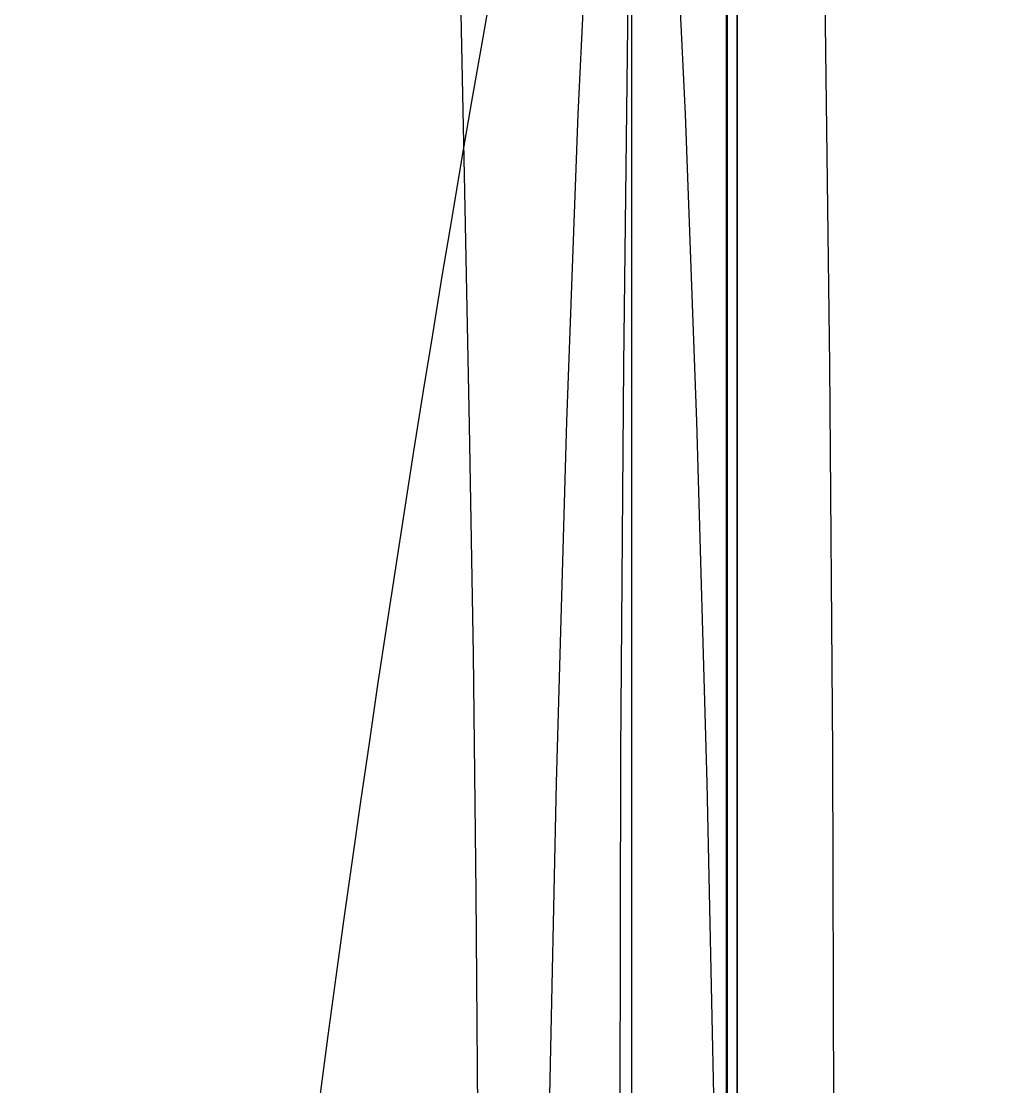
# Model space of a CAD drawing. Extents: x 11992 to 29481, y -6727 to 6811.
# Drawn here: x 21762.4 to 21947.2, y 2446.5 to 2647.1 of the extents above; entities that cross this region are included whole.
import ezdxf

# ---------------------------------------------------------------- set-up
doc = ezdxf.new("R2010")
doc.units = 0
doc.header["$MEASUREMENT"] = 0
doc.layers.get('0').update_dxf_attribs({"color": 8, "linetype": 'CONTINUOUS'})
doc.layers.add('zoylight 5回路', color=4, linetype='CONTINUOUS')

msp = doc.modelspace()

# ---------------------------------------------------------------- linework, layer by layer
for p, q in [((21895.26, 3004.6, -1878.87), (21895.26, 1867.53, -1878.87)), ((21895.26, 2997.52, -2118.6), (21895.26, 1867.53, -2118.6)), ((21895.26, 1867.53, -2368.6), (21895.26, 2997.52, -2368.6)), ((21895.26, 2997.52, -1638.61), (21895.26, 1867.54, -1638.61)), ((21895.26, 1867.54, -1897.87), (21895.26, 2997.52, -1897.87)), ((21895.25, 2992.52, -2076.22), (21895.25, 1872.53, -2076.22)), ((21895.25, 2992.52, -2368.6), (21895.25, 1872.53, -2368.6)), ((21895.37, 2993.55, -2076.22), (21895.37, 1873.56, -2076.22)), ((21895.37, 2993.55, -2368.6), (21895.37, 1873.56, -2368.6)), ((21877.37, 2739.53, -2340.43), (21877.37, 1129.56, -2340.43)), ((21897.26, 2739.53, -2340.43), (21897.26, 1129.56, -2340.43)), ((21897.26, 1129.56, -2110.34), (21897.26, 2739.53, -2110.34)), ((21867.27, 2629.6, -2340.43), (21869.58, 2676.25, -2340.43)), ((21885.15, 2676.25, -2340.43), (21887.46, 2629.6, -2340.43)), ((21897.26, 2629.6, -2098.03), (21897.26, 2676.25, -2100.85)), ((21897.26, 2676.25, -2119.83), (21897.26, 2629.6, -2122.65)), ((21845.97, 2615.12, -2340.43), (21844.95, 2662.82, -2340.43)), ((21897.26, 2645.58, -2047.14), (21897.26, 2653.85, -2047.58)), ((21897.26, 2645.58, -2044.79), (21897.26, 2653.85, -2045.22)), ((21875.88, 2582.39, -2076.22), (21876.73, 2651.49, -2076.22)), ((21875.88, 2582.39, -2368.6), (21876.73, 2651.49, -2368.6)), ((21895.26, 2639.19, -2121.37), (21895.26, 2652.57, -2121.28)), ((21913.76, 2651.49, -2076.22), (21914.63, 2582.39, -2076.22)), ((21913.76, 2651.49, -2368.6), (21914.63, 2582.39, -2368.6)), ((21895.26, 2649.83, -1735.45), (21895.26, 2641.4, -1735.32)), ((21895.26, 2649.83, -1994.37), (21895.26, 2641.4, -1994.51)), ((21895.26, 2645.32, -2071.56), (21895.26, 2649.57, -2071.51)), ((21895.26, 2643.94, -2074), (21895.26, 2648.18, -2073.94)), ((21895.26, 2643.5, -2028.63), (21895.26, 2648.12, -2028.53)), ((21897.26, 2643.07, -2009.04), (21897.26, 2648.81, -2009.33)), ((21897.26, 2635.76, -2082.93), (21897.26, 2647.06, -2083.36)), ((21897.26, 2637.31, -2046.68), (21897.26, 2645.58, -2047.14)), ((21897.26, 2637.31, -2044.33), (21897.26, 2645.58, -2044.79)), ((21895.26, 2641.07, -2071.58), (21895.26, 2645.32, -2071.56)), ((21895.26, 2639.69, -2074.02), (21895.26, 2643.94, -2074)), ((21895.26, 2640.04, -2028.66), (21895.26, 2643.5, -2028.63)), ((21895.26, 2641.4, -1735.32), (21895.26, 2632.97, -1735.33)), ((21895.26, 2641.4, -1994.51), (21895.26, 2632.97, -1994.49)), ((21897.26, 2637.31, -2008.76), (21897.26, 2643.07, -2009.04)), ((21895.26, 2636.81, -2071.57), (21895.26, 2641.07, -2071.58)), ((21895.26, 2636.59, -2028.65), (21895.26, 2640.04, -2028.66)), ((21895.26, 2635.45, -2074), (21895.26, 2639.69, -2074.02)), ((21895.26, 2625.8, -2121.38), (21895.26, 2639.19, -2121.37)), ((21895.26, 2632.54, -2071.53), (21895.26, 2636.81, -2071.57)), ((21895.26, 2633.14, -2028.61), (21895.26, 2636.59, -2028.65)), ((21895.26, 2631.2, -2073.96), (21895.26, 2635.45, -2074)), ((21897.26, 2632.95, -2008.57), (21897.26, 2637.31, -2008.76)), ((21897.26, 2632.95, -2046.42), (21897.26, 2637.31, -2046.68)), ((21897.26, 2608.01, -2042.89), (21897.26, 2637.31, -2044.33)), ((21897.26, 2624.46, -2082.49), (21897.26, 2635.76, -2082.93)), ((21895.26, 2629.69, -2028.55), (21895.26, 2633.14, -2028.61)), ((21895.26, 2632.97, -1735.33), (21895.26, 2624.52, -1735.46)), ((21895.26, 2632.97, -1994.49), (21895.26, 2624.52, -1994.36)), ((21895.26, 2628.28, -2071.47), (21895.26, 2632.54, -2071.53)), ((21897.26, 2629.09, -2008.4), (21897.26, 2632.95, -2008.57)), ((21897.26, 2629.09, -2046.19), (21897.26, 2632.95, -2046.42)), ((21865.15, 2571.76, -2340.43), (21867.27, 2629.6, -2340.43)), ((21887.46, 2629.6, -2340.43), (21889.59, 2571.76, -2340.43)), ((21895.26, 2626.94, -2073.91), (21895.26, 2631.2, -2073.96)), ((21895.26, 2626.25, -2028.48), (21895.26, 2629.69, -2028.55)), ((21897.26, 2571.76, -2095.44), (21897.26, 2629.6, -2098.03)), ((21897.26, 2629.6, -2122.65), (21897.26, 2571.76, -2125.25)), ((21895.26, 2624.01, -2071.41), (21895.26, 2628.28, -2071.47)), ((21897.26, 2625.69, -2008.25), (21897.26, 2629.09, -2008.4)), ((21897.26, 2625.69, -2045.99), (21897.26, 2629.09, -2046.19)), ((21897.26, 2629, -2391.29), (21897.26, 2629.04, -2390.46)), ((21897.26, 2629.04, -2390.46), (21897.26, 2629.04, -2340.08)), ((21897.26, 2629.04, -2340.08), (21897.26, 2539.04, -2340.08)), ((21897.26, 2628.94, -2392.13), (21897.26, 2629, -2391.29)), ((21897.26, 2628.85, -2392.95), (21897.26, 2628.94, -2392.13)), ((21897.26, 2628.73, -2393.78), (21897.26, 2628.85, -2392.95)), ((21897.26, 2628.58, -2394.6), (21897.26, 2628.73, -2393.78)), ((21897.26, 2628.41, -2395.41), (21897.26, 2628.58, -2394.6)), ((21897.26, 2628.2, -2396.22), (21897.26, 2628.41, -2395.41)), ((21897.26, 2627.97, -2397.02), (21897.26, 2628.2, -2396.22)), ((21897.26, 2627.71, -2397.81), (21897.26, 2627.97, -2397.02)), ((21897.26, 2627.42, -2398.59), (21897.26, 2627.71, -2397.81)), ((21897.26, 2627.11, -2399.37), (21897.26, 2627.42, -2398.59)), ((21895.26, 2622.68, -2073.84), (21895.26, 2626.94, -2073.91)), ((21895.26, 2622.81, -2028.4), (21895.26, 2626.25, -2028.48)), ((21895.26, 2612.42, -2121.3), (21895.26, 2625.8, -2121.38)), ((21897.26, 2626.77, -2400.13), (21897.26, 2627.11, -2399.37)), ((21897.26, 2626.41, -2400.87), (21897.26, 2626.77, -2400.13)), ((21897.26, 2626.01, -2401.61), (21897.26, 2626.41, -2400.87)), ((21897.26, 2625.6, -2402.33), (21897.26, 2626.01, -2401.61)), ((21897.26, 2622.69, -2008.11), (21897.26, 2625.69, -2008.25)), ((21897.26, 2622.69, -2045.81), (21897.26, 2625.69, -2045.99)), ((21897.26, 2625.16, -2403.04), (21897.26, 2625.6, -2402.33)), ((21895.26, 2624.52, -1735.46), (21895.26, 2616.07, -1735.7)), ((21895.26, 2624.52, -1994.36), (21895.26, 2616.07, -1994.13)), ((21895.26, 2619.75, -2071.35), (21895.26, 2624.01, -2071.41)), ((21897.26, 2624.69, -2403.73), (21897.26, 2625.16, -2403.04)), ((21897.26, 2624.2, -2404.4), (21897.26, 2624.69, -2403.73)), ((21897.26, 2613.15, -2082.06), (21897.26, 2624.46, -2082.49)), ((21897.26, 2623.69, -2405.06), (21897.26, 2624.2, -2404.4)), ((21897.26, 2623.16, -2405.7), (21897.26, 2623.69, -2405.06)), ((21895.26, 2619.37, -2028.31), (21895.26, 2622.81, -2028.4)), ((21895.26, 2618.42, -2073.78), (21895.26, 2622.68, -2073.84)), ((21897.26, 2622.6, -2406.32), (21897.26, 2623.16, -2405.7)), ((21897.26, 2620.05, -2008), (21897.26, 2622.69, -2008.11)), ((21897.26, 2620.05, -2045.66), (21897.26, 2622.69, -2045.81)), ((21897.26, 2622.02, -2406.92), (21897.26, 2622.6, -2406.32)), ((21897.26, 2621.43, -2407.5), (21897.26, 2622.02, -2406.92)), ((21897.26, 2620.81, -2408.06), (21897.26, 2621.43, -2407.5)), ((21895.26, 2615.49, -2071.29), (21895.26, 2619.75, -2071.35)), ((21895.26, 2615.93, -2028.24), (21895.26, 2619.37, -2028.31)), ((21897.26, 2620.17, -2408.6), (21897.26, 2620.81, -2408.06)), ((21897.26, 2619.52, -2409.12), (21897.26, 2620.17, -2408.6)), ((21897.26, 2617.74, -2007.89), (21897.26, 2620.05, -2008)), ((21897.26, 2617.74, -2045.52), (21897.26, 2620.05, -2045.66)), ((21897.26, 2618.85, -2409.61), (21897.26, 2619.52, -2409.12)), ((21895.26, 2614.16, -2073.73), (21895.26, 2618.42, -2073.78)), ((21897.26, 2618.16, -2410.08), (21897.26, 2618.85, -2409.61)), ((21897.26, 2549.92, -2410.08), (21897.26, 2618.16, -2410.08)), ((21897.26, 2615.69, -2007.8), (21897.26, 2617.74, -2007.89)), ((21897.26, 2615.69, -2045.4), (21897.26, 2617.74, -2045.52)), ((21895.26, 2616.07, -1735.7), (21895.26, 2607.62, -1736.01)), ((21895.26, 2616.07, -1994.13), (21895.26, 2607.62, -1993.81)), ((21895.26, 2612.5, -2028.17), (21895.26, 2615.93, -2028.24)), ((21895.26, 2611.23, -2071.26), (21895.26, 2615.49, -2071.29)), ((21897.26, 2613.88, -2007.72), (21897.26, 2615.69, -2007.8)), ((21897.26, 2613.88, -2045.3), (21897.26, 2615.69, -2045.4)), ((21846.85, 2571.02, -2340.43), (21845.97, 2615.12, -2340.43)), ((21895.26, 2609.9, -2073.69), (21895.26, 2614.16, -2073.73)), ((21897.26, 2612.24, -2007.65), (21897.26, 2613.88, -2007.72)), ((21897.26, 2612.24, -2045.2), (21897.26, 2613.88, -2045.3)), ((21895.26, 2609.06, -2028.13), (21895.26, 2612.5, -2028.17)), ((21895.26, 2599.05, -2121.13), (21895.26, 2612.42, -2121.3)), ((21897.26, 2601.84, -2081.64), (21897.26, 2613.15, -2082.06)), ((21897.26, 2610.74, -2007.59), (21897.26, 2612.24, -2007.65)), ((21897.26, 2610.74, -2045.12), (21897.26, 2612.24, -2045.2)), ((21895.26, 2606.97, -2071.24), (21895.26, 2611.23, -2071.26)), ((21895.26, 2605.64, -2073.67), (21895.26, 2609.9, -2073.69)), ((21897.26, 2609.33, -2007.53), (21897.26, 2610.74, -2007.59)), ((21897.26, 2609.33, -2045.04), (21897.26, 2610.74, -2045.12)), ((21897.26, 2607.97, -2007.47), (21897.26, 2609.33, -2007.53)), ((21897.26, 2607.97, -2044.96), (21897.26, 2609.33, -2045.04)), ((21895.26, 2605.63, -2028.12), (21895.26, 2609.06, -2028.13)), ((21895.26, 2607.62, -1736.01), (21895.26, 2599.16, -1736.38)), ((21895.26, 2607.62, -1993.81), (21895.26, 2599.16, -1993.44)), ((21897.26, 2597.7, -2005.36), (21897.26, 2608.01, -2007.47)), ((21897.26, 2604.37, -2042.37), (21897.26, 2608.01, -2042.89)), ((21897.26, 2604.15, -2044.52), (21897.26, 2607.97, -2044.96)), ((21895.26, 2601.12, -2071.26), (21895.26, 2606.97, -2071.24)), ((21895.26, 2599.78, -2073.69), (21895.26, 2605.64, -2073.67)), ((21895.26, 2602.2, -2028.14), (21895.26, 2605.63, -2028.12)), ((21897.26, 2600.72, -2041.94), (21897.26, 2604.37, -2042.37)), ((21897.26, 2600.33, -2044.15), (21897.26, 2604.15, -2044.52)), ((21895.26, 2598.61, -2028.2), (21895.26, 2602.2, -2028.14)), ((21897.26, 2590.53, -2081.25), (21897.26, 2601.84, -2081.64)), ((21895.26, 2595.27, -2071.33), (21895.26, 2601.12, -2071.26)), ((21895.26, 2593.92, -2073.77), (21895.26, 2599.78, -2073.69)), ((21897.26, 2597.07, -2041.58), (21897.26, 2600.72, -2041.94)), ((21897.26, 2596.51, -2043.85), (21897.26, 2600.33, -2044.15)), ((21895.26, 2599.16, -1736.38), (21895.26, 2590.7, -1736.79)), ((21895.26, 2599.16, -1993.44), (21895.26, 2590.7, -1993.03)), ((21895.26, 2585.68, -2120.9), (21895.26, 2599.05, -2121.13)), ((21895.26, 2594.96, -2028.29), (21895.26, 2598.61, -2028.2)), ((21897.26, 2588.48, -2003.64), (21897.26, 2597.7, -2005.36)), ((21895.26, 2589.43, -2071.46), (21895.26, 2595.27, -2071.33)), ((21897.26, 2593.42, -2041.3), (21897.26, 2597.07, -2041.58)), ((21897.26, 2592.7, -2043.62), (21897.26, 2596.51, -2043.85)), ((21895.26, 2591.18, -2028.42), (21895.26, 2594.96, -2028.29)), ((21895.26, 2588.07, -2073.9), (21895.26, 2593.92, -2073.77)), ((21897.26, 2589.77, -2041.08), (21897.26, 2593.42, -2041.3)), ((21897.26, 2588.89, -2043.43), (21897.26, 2592.7, -2043.62)), ((21895.26, 2587.19, -2028.58), (21895.26, 2591.18, -2028.42)), ((21895.26, 2590.7, -1736.79), (21895.26, 2582.24, -1737.21)), ((21895.26, 2590.7, -1993.03), (21895.26, 2582.24, -1992.61)), ((21895.26, 2583.59, -2071.63), (21895.26, 2589.43, -2071.46)), ((21897.26, 2579.22, -2080.89), (21897.26, 2590.53, -2081.25)), ((21897.26, 2586.12, -2040.91), (21897.26, 2589.77, -2041.08)), ((21895.26, 2582.23, -2074.07), (21895.26, 2588.07, -2073.9)), ((21897.26, 2585.08, -2043.29), (21897.26, 2588.89, -2043.43)), ((21897.26, 2580.24, -2002.29), (21897.26, 2588.48, -2003.64)), ((21895.26, 2582.94, -2028.75), (21895.26, 2587.19, -2028.58)), ((21895.26, 2572.33, -2120.59), (21895.26, 2585.68, -2120.9)), ((21895.26, 2576.93, -1747.76), (21895.26, 2585.32, -1747.82)), ((21895.26, 2576.93, -1982.06), (21895.26, 2585.32, -1982)), ((21897.26, 2582.47, -2040.77), (21897.26, 2586.12, -2040.91)), ((21895.26, 2577.74, -2071.83), (21895.26, 2583.59, -2071.63)), ((21897.26, 2581.28, -2043.18), (21897.26, 2585.08, -2043.29)), ((21875.35, 2509.52, -2076.22), (21875.88, 2582.39, -2076.22)), ((21875.35, 2509.52, -2368.6), (21875.88, 2582.39, -2368.6)), ((21895.26, 2578.36, -2028.94), (21895.26, 2582.94, -2028.75)), ((21895.26, 2582.24, -1737.21), (21895.26, 2573.78, -1737.63)), ((21895.26, 2582.24, -1992.61), (21895.26, 2573.78, -1992.2)), ((21895.26, 2576.39, -2074.27), (21895.26, 2582.23, -2074.07)), ((21897.26, 2578.83, -2040.67), (21897.26, 2582.47, -2040.77)), ((21897.26, 2577.47, -2043.09), (21897.26, 2581.28, -2043.18)), ((21914.63, 2582.39, -2076.22), (21915.17, 2509.52, -2076.22)), ((21914.63, 2582.39, -2368.6), (21915.17, 2509.52, -2368.6)), ((21897.26, 2572.87, -2001.26), (21897.26, 2580.24, -2002.29)), ((21895.26, 2573.38, -2029.14), (21895.26, 2578.36, -2028.94)), ((21895.26, 2571.9, -2072.08), (21895.26, 2577.74, -2071.83)), ((21897.26, 2567.91, -2080.57), (21897.26, 2579.22, -2080.89)), ((21897.26, 2575.18, -2040.59), (21897.26, 2578.83, -2040.67)), ((21897.26, 2573.67, -2043.02), (21897.26, 2577.47, -2043.09)), ((21895.26, 2568.62, -1747.58), (21895.26, 2576.93, -1747.76)), ((21895.26, 2568.62, -1982.24), (21895.26, 2576.93, -1982.06)), ((21895.26, 2570.55, -2074.52), (21895.26, 2576.39, -2074.27)), ((21895.26, 2573.78, -1737.63), (21895.26, 2565.32, -1738.01)), ((21895.26, 2573.78, -1992.2), (21895.26, 2565.32, -1991.81)), ((21895.26, 2567.93, -2029.34), (21895.26, 2573.38, -2029.14)), ((21897.26, 2571.54, -2040.52), (21897.26, 2575.18, -2040.59)), ((21897.26, 2569.88, -2042.95), (21897.26, 2573.67, -2043.02)), ((21863.23, 2503.71, -2340.43), (21865.15, 2571.76, -2340.43)), ((21889.59, 2571.76, -2340.43), (21891.51, 2503.71, -2340.43)), ((21895.26, 2558.98, -2120.23), (21895.26, 2572.33, -2120.59)), ((21895.26, 2566.07, -2072.35), (21895.26, 2571.9, -2072.08)), ((21897.26, 2566.26, -2000.52), (21897.26, 2572.87, -2001.26)), ((21897.26, 2503.71, -2093.09), (21897.26, 2571.76, -2095.44)), ((21897.26, 2571.76, -2125.25), (21897.26, 2503.71, -2127.59)), ((21897.26, 2567.9, -2040.46), (21897.26, 2571.54, -2040.52)), ((21847.58, 2527.87, -2340.43), (21846.85, 2571.02, -2340.43)), ((21895.26, 2564.71, -2074.79), (21895.26, 2570.55, -2074.52)), ((21897.26, 2566.08, -2042.88), (21897.26, 2569.88, -2042.95)), ((21895.26, 2560.41, -1747.29), (21895.26, 2568.62, -1747.58)), ((21895.26, 2560.41, -1982.53), (21895.26, 2568.62, -1982.24)), ((21895.26, 2561.95, -2029.53), (21895.26, 2567.93, -2029.34)), ((21897.26, 2556.6, -2080.31), (21897.26, 2567.91, -2080.57)), ((21897.26, 2564.26, -2040.38), (21897.26, 2567.9, -2040.46)), ((21895.26, 2560.23, -2072.64), (21895.26, 2566.07, -2072.35)), ((21895.26, 2565.32, -1738.01), (21895.26, 2552.71, -1738.49)), ((21895.26, 2565.32, -1991.81), (21895.26, 2552.71, -1991.33)), ((21897.26, 2560.29, -2000.01), (21897.26, 2566.26, -2000.52)), ((21897.26, 2562.28, -2042.8), (21897.26, 2566.08, -2042.88)), ((21895.26, 2558.87, -2075.08), (21895.26, 2564.71, -2074.79)), ((21897.26, 2558.16, -2040.2), (21897.26, 2564.26, -2040.38)), ((21895.26, 2555.36, -2029.71), (21895.26, 2561.95, -2029.53)), ((21897.26, 2556.17, -2042.62), (21897.26, 2562.28, -2042.8)), ((21895.26, 2552.29, -1746.87), (21895.26, 2560.41, -1747.29)), ((21895.26, 2552.29, -1982.95), (21895.26, 2560.41, -1982.53)), ((21895.26, 2554.39, -2072.96), (21895.26, 2560.23, -2072.64)), ((21897.26, 2554.86, -1999.71), (21897.26, 2560.29, -2000.01)), ((21895.26, 2552.12, -2120.03), (21895.26, 2558.98, -2120.23)), ((21895.26, 2553.03, -2075.4), (21895.26, 2558.87, -2075.08)), ((21897.26, 2552.07, -2039.96), (21897.26, 2558.16, -2040.2)), ((21895.26, 2548.12, -2029.87), (21895.26, 2555.36, -2029.71)), ((21897.26, 2545.29, -2080.11), (21897.26, 2556.6, -2080.31)), ((21897.26, 2550.06, -2042.38), (21897.26, 2556.17, -2042.62)), ((21895.26, 2548.55, -2073.28), (21895.26, 2554.39, -2072.96)), ((21897.26, 2549.85, -1999.57), (21897.26, 2554.86, -1999.71)), ((21895.26, 2547.18, -2075.73), (21895.26, 2553.03, -2075.4)), ((21895.26, 2552.71, -1738.49), (21895.26, 2539.35, -1738.86)), ((21895.26, 2552.71, -1991.33), (21895.26, 2539.35, -1990.96)), ((21895.26, 2544.26, -1746.34), (21895.26, 2552.29, -1746.87)), ((21895.26, 2544.26, -1983.48), (21895.26, 2552.29, -1982.95)), ((21895.26, 2543.61, -2119.81), (21895.26, 2552.12, -2120.03)), ((21897.26, 2545.98, -2039.68), (21897.26, 2552.07, -2039.96)), ((21897.26, 2543.96, -2042.1), (21897.26, 2550.06, -2042.38)), ((21897.26, 2549.23, -2409.61), (21897.26, 2549.92, -2410.08)), ((21897.26, 2545.14, -1999.56), (21897.26, 2549.85, -1999.57)), ((21897.26, 2548.56, -2409.12), (21897.26, 2549.23, -2409.61)), ((21895.26, 2542.7, -2073.62), (21895.26, 2548.55, -2073.28)), ((21895.26, 2540.14, -2030.01), (21895.26, 2548.12, -2029.87)), ((21895.26, 2541.33, -2076.06), (21895.26, 2547.18, -2075.73)), ((21897.26, 2547.91, -2408.6), (21897.26, 2548.56, -2409.12)), ((21897.26, 2547.27, -2408.06), (21897.26, 2547.91, -2408.6)), ((21897.26, 2546.65, -2407.5), (21897.26, 2547.27, -2408.06)), ((21897.26, 2546.06, -2406.92), (21897.26, 2546.65, -2407.5)), ((21897.26, 2545.48, -2406.32), (21897.26, 2546.06, -2406.92)), ((21897.26, 2539.89, -2039.35), (21897.26, 2545.98, -2039.68)), ((21897.26, 2544.92, -2405.7), (21897.26, 2545.48, -2406.32)), ((21897.26, 2533.99, -2079.98), (21897.26, 2545.29, -2080.11)), ((21897.26, 2540.64, -1999.63), (21897.26, 2545.14, -1999.56)), ((21895.26, 2536.32, -1745.7), (21895.26, 2544.26, -1746.34)), ((21895.26, 2536.32, -1984.12), (21895.26, 2544.26, -1983.48)), ((21895.26, 2531.78, -2119.59), (21895.26, 2543.61, -2119.81)), ((21897.26, 2544.39, -2405.06), (21897.26, 2544.92, -2405.7)), ((21897.26, 2543.88, -2404.4), (21897.26, 2544.39, -2405.06)), ((21897.26, 2537.86, -2041.77), (21897.26, 2543.96, -2042.1)), ((21897.26, 2543.39, -2403.73), (21897.26, 2543.88, -2404.4)), ((21897.26, 2542.92, -2403.04), (21897.26, 2543.39, -2403.73)), ((21895.26, 2536.86, -2073.95), (21895.26, 2542.7, -2073.62)), ((21895.26, 2535.47, -2076.4), (21895.26, 2541.33, -2076.06)), ((21897.26, 2542.48, -2402.33), (21897.26, 2542.92, -2403.04)), ((21897.26, 2542.07, -2401.61), (21897.26, 2542.48, -2402.33)), ((21897.26, 2541.68, -2400.87), (21897.26, 2542.07, -2401.61)), ((21897.26, 2541.31, -2400.13), (21897.26, 2541.68, -2400.87)), ((21897.26, 2540.97, -2399.37), (21897.26, 2541.31, -2400.13)), ((21895.26, 2518.79, -2030.19), (21895.26, 2540.14, -2030.01)), ((21895.26, 2539.35, -1738.86), (21895.26, 2524.53, -1739.12)), ((21895.26, 2539.35, -1990.96), (21895.26, 2524.53, -1990.7)), ((21897.26, 2540.66, -2398.59), (21897.26, 2540.97, -2399.37)), ((21897.26, 2540.37, -2397.81), (21897.26, 2540.66, -2398.59)), ((21897.26, 2536.22, -1999.75), (21897.26, 2540.64, -1999.63)), ((21897.26, 2540.11, -2397.02), (21897.26, 2540.37, -2397.81)), ((21897.26, 2539.88, -2396.22), (21897.26, 2540.11, -2397.02)), ((21897.26, 2533.81, -2038.99), (21897.26, 2539.89, -2039.35)), ((21897.26, 2539.67, -2395.41), (21897.26, 2539.88, -2396.22)), ((21897.26, 2539.5, -2394.6), (21897.26, 2539.67, -2395.41)), ((21897.26, 2539.35, -2393.78), (21897.26, 2539.5, -2394.6)), ((21897.26, 2539.23, -2392.95), (21897.26, 2539.35, -2393.78)), ((21897.26, 2539.14, -2392.13), (21897.26, 2539.23, -2392.95)), ((21897.26, 2539.08, -2391.29), (21897.26, 2539.14, -2392.13)), ((21897.26, 2539.04, -2390.46), (21897.26, 2539.08, -2391.29)), ((21897.26, 2539.04, -2340.08), (21897.26, 2539.04, -2390.46)), ((21897.26, 2531.77, -2041.41), (21897.26, 2537.86, -2041.77)), ((21895.26, 2531.86, -2074.22), (21895.26, 2536.86, -2073.95)), ((21895.26, 2528.48, -1744.93), (21895.26, 2536.32, -1745.7)), ((21895.26, 2528.48, -1984.89), (21895.26, 2536.32, -1984.12)), ((21895.26, 2529.98, -2076.69), (21895.26, 2535.47, -2076.4)), ((21897.26, 2531.77, -1999.87), (21897.26, 2536.22, -1999.75)), ((21897.26, 2522.69, -2079.93), (21897.26, 2533.99, -2079.98)), ((21897.26, 2527.73, -2038.6), (21897.26, 2533.81, -2038.99)), ((21895.26, 2525.19, -2074.49), (21895.26, 2531.86, -2074.22)), ((21895.26, 2514.96, -2119.37), (21895.26, 2531.78, -2119.59)), ((21897.26, 2524.85, -1999.99), (21897.26, 2531.77, -1999.87)), ((21897.26, 2525.69, -2041.02), (21897.26, 2531.77, -2041.41)), ((21895.26, 2522.81, -2076.97), (21895.26, 2529.98, -2076.69)), ((21848.11, 2483.04, -2340.43), (21847.58, 2527.87, -2340.43)), ((21895.26, 2520.72, -1744.05), (21895.26, 2528.48, -1744.93)), ((21895.26, 2520.72, -1985.77), (21895.26, 2528.48, -1984.89)), ((21897.26, 2521.64, -2038.18), (21897.26, 2527.73, -2038.6)), ((21895.26, 2515.19, -2074.74), (21895.26, 2525.19, -2074.49)), ((21897.26, 2519.61, -2040.6), (21897.26, 2525.69, -2041.02)), ((21895.26, 2524.53, -1739.12), (21895.26, 2507.53, -1739.29)), ((21895.26, 2524.53, -1990.7), (21895.26, 2507.53, -1990.53)), ((21897.26, 2517.65, -2000.03), (21897.26, 2524.85, -1999.99)), ((21895.26, 2512.31, -2077.25), (21895.26, 2522.81, -2076.97)), ((21897.26, 2511.39, -2079.98), (21897.26, 2522.69, -2079.93)), ((21897.26, 2515.55, -2037.75), (21897.26, 2521.64, -2038.18)), ((21895.26, 2513.06, -1743.05), (21895.26, 2520.72, -1744.05)), ((21895.26, 2513.06, -1986.77), (21895.26, 2520.72, -1985.77)), ((21897.26, 2513.52, -2040.17), (21897.26, 2519.61, -2040.6)), ((21895.26, 2487.57, -2030.29), (21895.26, 2518.79, -2030.19)), ((21897.26, 2510.19, -2000.01), (21897.26, 2517.65, -2000.03)), ((21895.26, 2500.19, -2074.99), (21895.26, 2515.19, -2074.74)), ((21897.26, 2509.46, -2037.31), (21897.26, 2515.55, -2037.75)), ((21895.26, 2491.5, -2119.14), (21895.26, 2514.96, -2119.37)), ((21895.26, 2505.49, -1741.93), (21895.26, 2513.06, -1743.05)), ((21895.26, 2505.49, -1987.89), (21895.26, 2513.06, -1986.77)), ((21897.26, 2507.44, -2039.74), (21897.26, 2513.52, -2040.17)), ((21895.26, 2496.79, -2077.51), (21895.26, 2512.31, -2077.25)), ((21897.26, 2500.7, -2080.11), (21897.26, 2511.39, -2079.98)), ((21875.18, 2433.55, -2076.22), (21875.35, 2509.52, -2076.22)), ((21875.18, 2433.55, -2368.6), (21875.35, 2509.52, -2368.6)), ((21897.26, 2502.5, -1999.91), (21897.26, 2510.19, -2000.01)), ((21897.26, 2503.36, -2036.86), (21897.26, 2509.46, -2037.31)), ((21915.17, 2509.52, -2076.22), (21915.37, 2433.56, -2076.22)), ((21915.17, 2509.52, -2368.6), (21915.37, 2433.56, -2368.6)), ((21895.26, 2507.53, -1739.29), (21895.26, 2487.61, -1739.36)), ((21895.26, 2507.53, -1990.53), (21895.26, 2487.61, -1990.46)), ((21897.26, 2501.35, -2039.3), (21897.26, 2507.44, -2039.74)), ((21895.26, 2498.01, -1740.69), (21895.26, 2505.49, -1741.93)), ((21895.26, 2498.01, -1989.13), (21895.26, 2505.49, -1987.89)), ((21861.54, 2426.39, -2340.43), (21863.23, 2503.71, -2340.43)), ((21891.51, 2503.71, -2340.43), (21893.2, 2426.39, -2340.43)), ((21897.26, 2426.4, -2091.03), (21897.26, 2503.71, -2093.09)), ((21897.26, 2503.71, -2127.59), (21897.26, 2426.4, -2129.65)), ((21897.26, 2497.25, -2036.42), (21897.26, 2503.36, -2036.86)), ((21897.26, 2494.61, -1999.75), (21897.26, 2502.5, -1999.91)), ((21897.26, 2495.26, -2038.86), (21897.26, 2501.35, -2039.3)), ((21895.26, 2478.51, -2075.22), (21895.26, 2500.19, -2074.99)), ((21897.26, 2490.02, -2080.32), (21897.26, 2500.7, -2080.11)), ((21895.26, 2490.62, -1739.34), (21895.26, 2498.01, -1740.69)), ((21895.26, 2490.62, -1990.48), (21895.26, 2498.01, -1989.13)), ((21897.26, 2491.13, -2035.99), (21897.26, 2497.25, -2036.42)), ((21895.26, 2474.61, -2077.76), (21895.26, 2496.79, -2077.51)), ((21897.26, 2489.15, -2038.44), (21897.26, 2495.26, -2038.86)), ((21897.26, 2486.54, -1999.52), (21897.26, 2494.61, -1999.75)), ((21895.26, 2459.73, -2118.91), (21895.26, 2491.5, -2119.14)), ((21897.26, 2479.83, -2035.25), (21897.26, 2491.13, -2035.99)), ((21897.26, 2479.34, -2080.6), (21897.26, 2490.02, -2080.32)), ((21897.26, 2477.82, -2037.69), (21897.26, 2489.15, -2038.44)), ((21895.26, 2487.61, -1739.36), (21895.26, 2464.06, -1739.34)), ((21895.26, 2487.61, -1990.46), (21895.26, 2464.06, -1990.48)), ((21895.26, 2448.16, -2030.36), (21895.26, 2487.57, -2030.29)), ((21897.26, 2478.33, -1999.23), (21897.26, 2486.54, -1999.52)), ((21848.45, 2433.9, -2340.43), (21848.11, 2483.04, -2340.43)), ((21897.26, 2468.49, -2034.57), (21897.26, 2479.83, -2035.25)), ((21897.26, 2468.65, -2080.94), (21897.26, 2479.34, -2080.6)), ((21895.26, 2448.5, -2075.44), (21895.26, 2478.51, -2075.22)), ((21897.26, 2469.99, -1998.88), (21897.26, 2478.33, -1999.23)), ((21897.26, 2466.47, -2037.01), (21897.26, 2477.82, -2037.69)), ((21895.26, 2444.09, -2077.98), (21895.26, 2474.61, -2077.76)), ((21897.26, 2461.56, -1998.46), (21897.26, 2469.99, -1998.88)), ((21897.26, 2457.97, -2081.33), (21897.26, 2468.65, -2080.94)), ((21897.26, 2457.13, -2033.96), (21897.26, 2468.49, -2034.57)), ((21897.26, 2455.1, -2036.4), (21897.26, 2466.47, -2037.01)), ((21895.26, 2464.06, -1739.34), (21895.26, 2436.15, -1739.24)), ((21895.26, 2464.06, -1990.48), (21895.26, 2436.15, -1990.59)), ((21897.26, 2453.07, -1997.99), (21897.26, 2461.56, -1998.46)), ((21895.26, 2417.98, -2118.68), (21895.26, 2459.73, -2118.91)), ((21897.26, 2447.29, -2081.75), (21897.26, 2457.97, -2081.33)), ((21897.26, 2445.75, -2033.43), (21897.26, 2457.13, -2033.96)), ((21897.26, 2443.72, -2035.87), (21897.26, 2455.1, -2036.4)), ((21897.26, 2444.53, -1997.46), (21897.26, 2453.07, -1997.99)), ((21895.26, 2408.49, -2075.63), (21895.26, 2448.5, -2075.44)), ((21895.26, 2402.22, -2030.43), (21895.26, 2448.16, -2030.36)), ((21897.26, 2436.61, -2082.2), (21897.26, 2447.29, -2081.75))]:
    msp.add_line(p, q)
at = {"layer": 'zoylight 5回路', "linetype": 'Continuous'}
for centre, radius, start, end in [((11618.07, 7478.67), 10612.47, 327.845702, 348.943947), ((6873.4, 8785.51), 15303.24, 333.818708, 347.366053), ((26555.73, 1817.7), 4778.4, 162.95791, 197.11973)]:
    msp.add_arc(centre, radius, start, end, dxfattribs=at)

doc.saveas('drawing.dxf')
